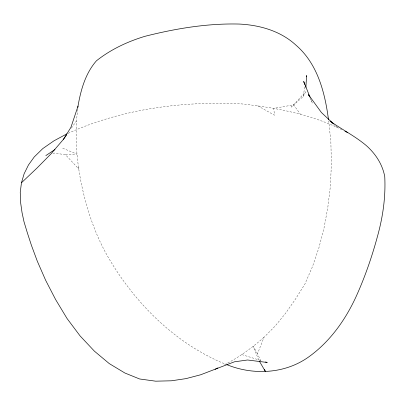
<?xml version="1.0" encoding="UTF-8"?>
<svg xmlns="http://www.w3.org/2000/svg" width="405" height="405" viewBox="0 0 405 405"><rect width="100%" height="100%" fill="white"/><g stroke="black" fill="none" stroke-linecap="round" stroke-linejoin="round"><path stroke-width="0.3" stroke-dasharray="2.02 1.52" d="M77.684 109.228C74.555 134.131 76.378 159.484 81.415 184.017C87.136 211.172 96.137 237.664 110.671 261.433C137.573 305.932 177.066 344.447 225.625 364.257M78.909 167.138L78.681 168.885L65.544 154.791L54.65 153.029L52.301 153.718M303.229 96.41L305.654 91.814L291.387 107.107L303.229 96.41L304.808 86.594M260.795 361.042L257.545 353.702L264.004 337.325L275.187 326.01L285.581 313.298L295.321 299.346L304.849 284.148L312.503 266.561L319.089 247.217L324.101 227.62L327.792 207.608L330.348 186.472L331.411 164.06L330.865 142.034L328.744 121.1M71.391 128.112L76.449 120.968M264.004 337.325C251.768 348.011 238.53 357.747 223.924 364.951M68.131 133.306C122.199 108.768 182.782 100.896 241.744 103.913C276.144 107.684 310.954 114.271 342.154 129.818M65.544 154.791L76.92 154.118L62.532 148.154M241.81 354.588L262.075 360.916M257.722 105.786L274.494 115.238L273.75 108.388L293.655 104.855L300.404 114.266M333.806 124.355L337.127 127.251L335.33 125.57M257.545 353.702L253.236 346.346L258.628 359.888M310.038 98.04L312.392 103.078L310.979 99.569"/><path stroke-width="0.61" d="M305.881 87.343L306.585 75.548L306.388 76.773M77.876 107.376L78.008 106.14C80.797 89.986 85.394 73.426 96.41 60.826C110.762 49.435 127.479 41.609 144.95 36.318C175.659 28.537 207.375 23.247 239.137 24.052C259.651 25.014 280.609 30.947 295.969 45.168C317.662 63.828 324.947 92.639 328.531 119.88M66.972 133.817L53.951 140.834L42.798 148.579L34.253 156.932L28.466 164.982L24.113 173.78L21.465 182.771L20.25 192.193L20.554 202.146L22.062 212.746L24.016 221.798L27.358 232.86L31.448 245.389L37.331 261.26L45.654 280.3L55.601 299.533L67.073 318.548L80.094 335.922L94.421 351.175L109.259 363.594L124.932 373.03L139.624 378.979L155.677 381.181L171.366 380.796L185.976 378.629L200.672 374.772L234.389 361.822L247.556 359.999L267.239 362.465L265.518 361.949M78.008 106.14L70.936 127.327L63.448 139.33L50.914 153.966L36.961 168.085L21.465 182.771M63.448 139.33L66.698 134.738M45.841 155.601L54.938 149.526M215.116 369.304L217.87 367.942M226.795 364.642C253.064 375.354 284.269 373.942 307.891 357.499C330.313 341.759 346.462 318.578 357.387 293.726C365.634 275.071 372.241 255.742 377.566 236.059C382.922 216.67 385.778 196.754 384.75 176.61C382.472 164.298 375.582 153.819 366.307 145.592C355.124 136.12 341.916 129.544 330.014 121.049L332.383 123.115M344.944 131.24L347.738 132.668M333.533 123.884L321.403 112.509L308.468 94.684L308.99 95.803M259.575 361.508L265.538 371.77L264.541 369.512M310.038 97.23L303.684 81.435L304.666 84.402"/></g></svg>
